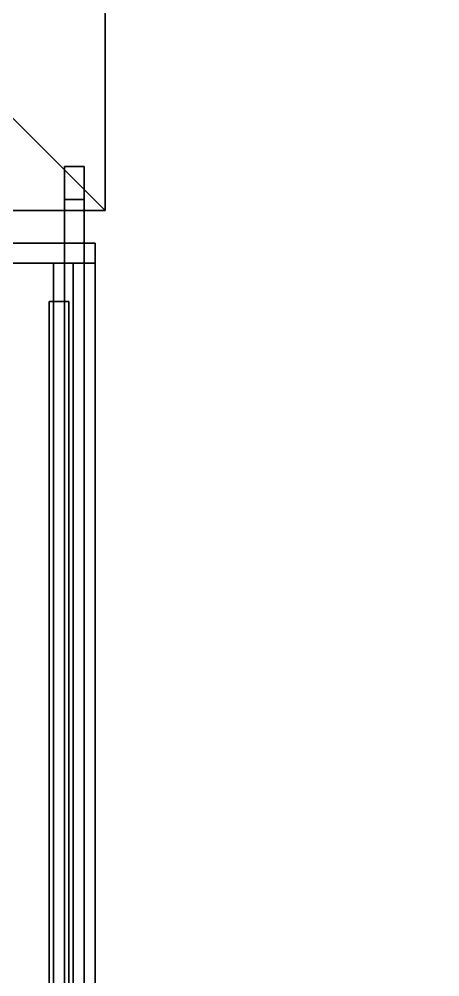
# Model space of a CAD drawing. Extents: x 0 to 4257, y -4384 to 0.
# Drawn here: x 681 to 1064, y -1796 to -921 of the extents above; entities that cross this region are included whole.
import ezdxf

# ---------------------------------------------------------------- set-up
doc = ezdxf.new("R2010")
doc.units = 0
for name, color, linetype in [('LAYER0', 7, 'CONTINUOUS'), ('LAYER1', 7, 'CONTINUOUS'), ('LAYER15', 9, 'CONTINUOUS'), ('LAYER17', 9, 'CONTINUOUS'), ('LAYER19', 9, 'CONTINUOUS'), ('LAYER20', 9, 'CONTINUOUS'), ('LAYER347', 9, 'CONTINUOUS'), ('LAYER366', 9, 'CONTINUOUS'), ('LAYER390', 9, 'CONTINUOUS')]:
    doc.layers.add(name, color=color, linetype=linetype)

msp = doc.modelspace()

# ---------------------------------------------------------------- linework, layer by layer
at = {"layer": 'LAYER0'}
for points, invisible_edges in [([(1784, 0, 359), (609, -946, 359), (609, 0, 359), (1784, 0, 359)], 1), ([(1784, -1454, 359), (609, -946, 359), (1784, 0, 359), (1784, -1454, 359)], 3), ([(609, -946, 364), (1784, -1454, 364), (609, 0, 364), (609, -946, 364)], 3), ([(1784, 0, 364), (609, 0, 364), (1784, -1454, 364), (1784, 0, 364)], 2), ([(0, -4366, 359), (609, -946, 359), (4239, -4366, 359), (0, -4366, 359)], 3), ([(4239, -4366, 364), (0, -946, 364), (0, -4366, 364), (4239, -4366, 364)], 1), ([(0, -946, 364), (4239, -4366, 364), (609, -946, 364), (0, -946, 364)], 3), ([(4239, -4366, 359), (609, -946, 359), (1784, -1454, 359), (4239, -4366, 359)], 7), ([(609, -946, 364), (4239, -4366, 364), (1784, -1454, 364), (609, -946, 364)], 7)]:
    msp.add_3dface(points, dxfattribs=dict(at, invisible_edges=invisible_edges))
at = {"layer": 'LAYER1'}
for points, invisible_edges in [([(759, -150, 364), (609, -946, 364), (609, 0, 364), (759, -150, 364)], 5), ([(759, -1096, 364), (609, -946, 364), (759, -150, 364), (759, -1096, 364)], 3), ([(759, -150, 364), (759, -1096, 2700), (759, -1096, 364), (759, -150, 364)], 1), ([(759, -1096, 2700), (759, -150, 364), (759, -150, 2700), (759, -1096, 2700)], 1), ([(150, -1096, 364), (609, -946, 364), (759, -1096, 364), (150, -1096, 364)], 3), ([(759, -1096, 2700), (150, -1096, 364), (759, -1096, 364), (759, -1096, 2700)], 1), ([(150, -1096, 364), (759, -1096, 2700), (150, -1096, 2700), (150, -1096, 364)], 1)]:
    msp.add_3dface(points, dxfattribs=dict(at, invisible_edges=invisible_edges))
at = {"layer": 'LAYER15', "invisible_edges": 1}
for points in [[(150, -1144, 364), (750, -1126, 364), (750, -1144, 364), (150, -1144, 364)], [(750, -1126, 364), (150, -1144, 364), (150, -1126, 364), (750, -1126, 364)], [(150, -1126, 2650), (750, -1144, 2650), (750, -1126, 2650), (150, -1126, 2650)], [(750, -1144, 2650), (150, -1126, 2650), (150, -1144, 2650), (750, -1144, 2650)], [(750, -1126, 364), (150, -1126, 2650), (750, -1126, 2650), (750, -1126, 364)], [(150, -1126, 2650), (750, -1126, 364), (150, -1126, 364), (150, -1126, 2650)], [(750, -1126, 364), (750, -1144, 2650), (750, -1144, 364), (750, -1126, 364)], [(750, -1144, 2650), (750, -1126, 364), (750, -1126, 2650), (750, -1144, 2650)], [(150, -1144, 364), (750, -1144, 2650), (150, -1144, 2650), (150, -1144, 364)], [(750, -1144, 2650), (150, -1144, 364), (750, -1144, 364), (750, -1144, 2650)]]:
    msp.add_3dface(points, dxfattribs=at)
at = {"layer": 'LAYER17', "invisible_edges": 1}
for points in [[(150, -1144, 444), (750, -3768, 444), (150, -3768, 444), (150, -1144, 444)], [(750, -3768, 444), (150, -1144, 444), (750, -1144, 444), (750, -3768, 444)], [(150, -1144, 444), (750, -1144, 462), (750, -1144, 444), (150, -1144, 444)], [(750, -1144, 462), (150, -1144, 444), (150, -1144, 462), (750, -1144, 462)], [(750, -1144, 462), (150, -3768, 462), (750, -3768, 462), (750, -1144, 462)], [(150, -3768, 462), (750, -1144, 462), (150, -1144, 462), (150, -3768, 462)], [(750, -1144, 462), (750, -3768, 444), (750, -1144, 444), (750, -1144, 462)], [(750, -3768, 444), (750, -1144, 462), (750, -3768, 462), (750, -3768, 444)]]:
    msp.add_3dface(points, dxfattribs=at)
at = {"layer": 'LAYER19', "invisible_edges": 1}
for points in [[(712, -1144, 444), (712, -3768, 364), (712, -3768, 444), (712, -1144, 444)], [(712, -3768, 364), (712, -1144, 444), (712, -1144, 364), (712, -3768, 364)], [(730, -1144, 364), (712, -3768, 364), (712, -1144, 364), (730, -1144, 364)], [(712, -3768, 364), (730, -1144, 364), (730, -3768, 364), (712, -3768, 364)], [(712, -1144, 444), (730, -1144, 364), (712, -1144, 364), (712, -1144, 444)], [(730, -1144, 364), (712, -1144, 444), (730, -1144, 444), (730, -1144, 364)], [(730, -3768, 444), (712, -1144, 444), (712, -3768, 444), (730, -3768, 444)], [(712, -1144, 444), (730, -3768, 444), (730, -1144, 444), (712, -1144, 444)], [(730, -1144, 364), (730, -3768, 444), (730, -3768, 364), (730, -1144, 364)], [(730, -3768, 444), (730, -1144, 364), (730, -1144, 444), (730, -3768, 444)]]:
    msp.add_3dface(points, dxfattribs=at)
at = {"layer": 'LAYER20', "invisible_edges": 1}
for points in [[(150, -3768, 2649), (750, -1144, 2649), (150, -1144, 2649), (150, -3768, 2649)], [(750, -1144, 2649), (150, -3768, 2649), (750, -3768, 2649), (750, -1144, 2649)], [(150, -1144, 2631), (750, -1144, 2649), (750, -1144, 2631), (150, -1144, 2631)], [(750, -1144, 2649), (150, -1144, 2631), (150, -1144, 2649), (750, -1144, 2649)], [(750, -3768, 2631), (150, -1144, 2631), (750, -1144, 2631), (750, -3768, 2631)], [(150, -1144, 2631), (750, -3768, 2631), (150, -3768, 2631), (150, -1144, 2631)], [(750, -3768, 2631), (750, -1144, 2649), (750, -3768, 2649), (750, -3768, 2631)], [(750, -1144, 2649), (750, -3768, 2631), (750, -1144, 2631), (750, -1144, 2649)]]:
    msp.add_3dface(points, dxfattribs=at)
at = {"layer": 'LAYER347', "invisible_edges": 1}
for points in [[(722, -3786, 2650), (722, -1086, 2720), (722, -1086, 2650), (722, -3786, 2650)], [(722, -1086, 2720), (722, -3786, 2650), (722, -3786, 2720), (722, -1086, 2720)], [(740, -1086, 2650), (722, -1086, 2720), (740, -1086, 2720), (740, -1086, 2650)], [(722, -1086, 2720), (740, -1086, 2650), (722, -1086, 2650), (722, -1086, 2720)], [(740, -3786, 2720), (722, -1086, 2720), (722, -3786, 2720), (740, -3786, 2720)], [(722, -1086, 2720), (740, -3786, 2720), (740, -1086, 2720), (722, -1086, 2720)], [(740, -1086, 2650), (722, -3786, 2650), (722, -1086, 2650), (740, -1086, 2650)], [(722, -3786, 2650), (740, -1086, 2650), (740, -3786, 2650), (722, -3786, 2650)], [(740, -3786, 2720), (740, -1086, 2650), (740, -1086, 2720), (740, -3786, 2720)], [(740, -1086, 2650), (740, -3786, 2720), (740, -3786, 2650), (740, -1086, 2650)]]:
    msp.add_3dface(points, dxfattribs=at)
at = {"layer": 'LAYER366', "invisible_edges": 1}
for points in [[(708, -1179, 474), (708, -1815, 2608), (708, -1179, 2608), (708, -1179, 474)], [(708, -1815, 2608), (708, -1179, 474), (708, -1815, 474), (708, -1815, 2608)], [(708, -1179, 474), (726, -1815, 474), (708, -1815, 474), (708, -1179, 474)], [(726, -1815, 474), (708, -1179, 474), (726, -1179, 474), (726, -1815, 474)], [(726, -1179, 2608), (708, -1815, 2608), (726, -1815, 2608), (726, -1179, 2608)], [(708, -1815, 2608), (726, -1179, 2608), (708, -1179, 2608), (708, -1815, 2608)], [(726, -1179, 2608), (708, -1179, 474), (708, -1179, 2608), (726, -1179, 2608)], [(708, -1179, 474), (726, -1179, 2608), (726, -1179, 474), (708, -1179, 474)], [(726, -1815, 474), (726, -1179, 2608), (726, -1815, 2608), (726, -1815, 474)], [(726, -1179, 2608), (726, -1815, 474), (726, -1179, 474), (726, -1179, 2608)]]:
    msp.add_3dface(points, dxfattribs=at)
at = {"layer": 'LAYER390', "invisible_edges": 1}
for points in [[(722, -1056, 364), (722, -1126, 2650), (722, -1056, 2650), (722, -1056, 364)], [(722, -1126, 2650), (722, -1056, 364), (722, -1126, 364), (722, -1126, 2650)], [(740, -1056, 2650), (722, -1126, 2650), (740, -1126, 2650), (740, -1056, 2650)], [(722, -1126, 2650), (740, -1056, 2650), (722, -1056, 2650), (722, -1126, 2650)], [(722, -1056, 364), (740, -1126, 364), (722, -1126, 364), (722, -1056, 364)], [(740, -1126, 364), (722, -1056, 364), (740, -1056, 364), (740, -1126, 364)], [(740, -1056, 2650), (722, -1056, 364), (722, -1056, 2650), (740, -1056, 2650)], [(722, -1056, 364), (740, -1056, 2650), (740, -1056, 364), (722, -1056, 364)], [(740, -1126, 364), (740, -1056, 2650), (740, -1126, 2650), (740, -1126, 364)], [(740, -1056, 2650), (740, -1126, 364), (740, -1056, 364), (740, -1056, 2650)], [(740, -1126, 364), (722, -1126, 2650), (722, -1126, 364), (740, -1126, 364)], [(722, -1126, 2650), (740, -1126, 364), (740, -1126, 2650), (722, -1126, 2650)]]:
    msp.add_3dface(points, dxfattribs=at)

# ---------------------------------------------------------------- meshes
at = {"layer": 'LAYER1'}
mesh = msp.add_polymesh((9, 2), dxfattribs=at)
for k, corner in enumerate([(1634, -150, 2700), (759, -150, 2700), (1634, -1604, 2700), (1634, -150, 2700), (4089, -1604, 2700), (1634, -1604, 2700), (4089, -4216, 2700), (4089, -1604, 2700), (150, -4216, 2700), (4089, -4216, 2700), (150, -1096, 2700), (150, -4216, 2700), (759, -1096, 2700), (150, -1096, 2700), (759, -150, 2700), (759, -1096, 2700), (609, 0, 2700), (609, -946, 2700)]):
    mesh.set_mesh_vertex(divmod(k, 2), corner)

doc.saveas('drawing.dxf')
